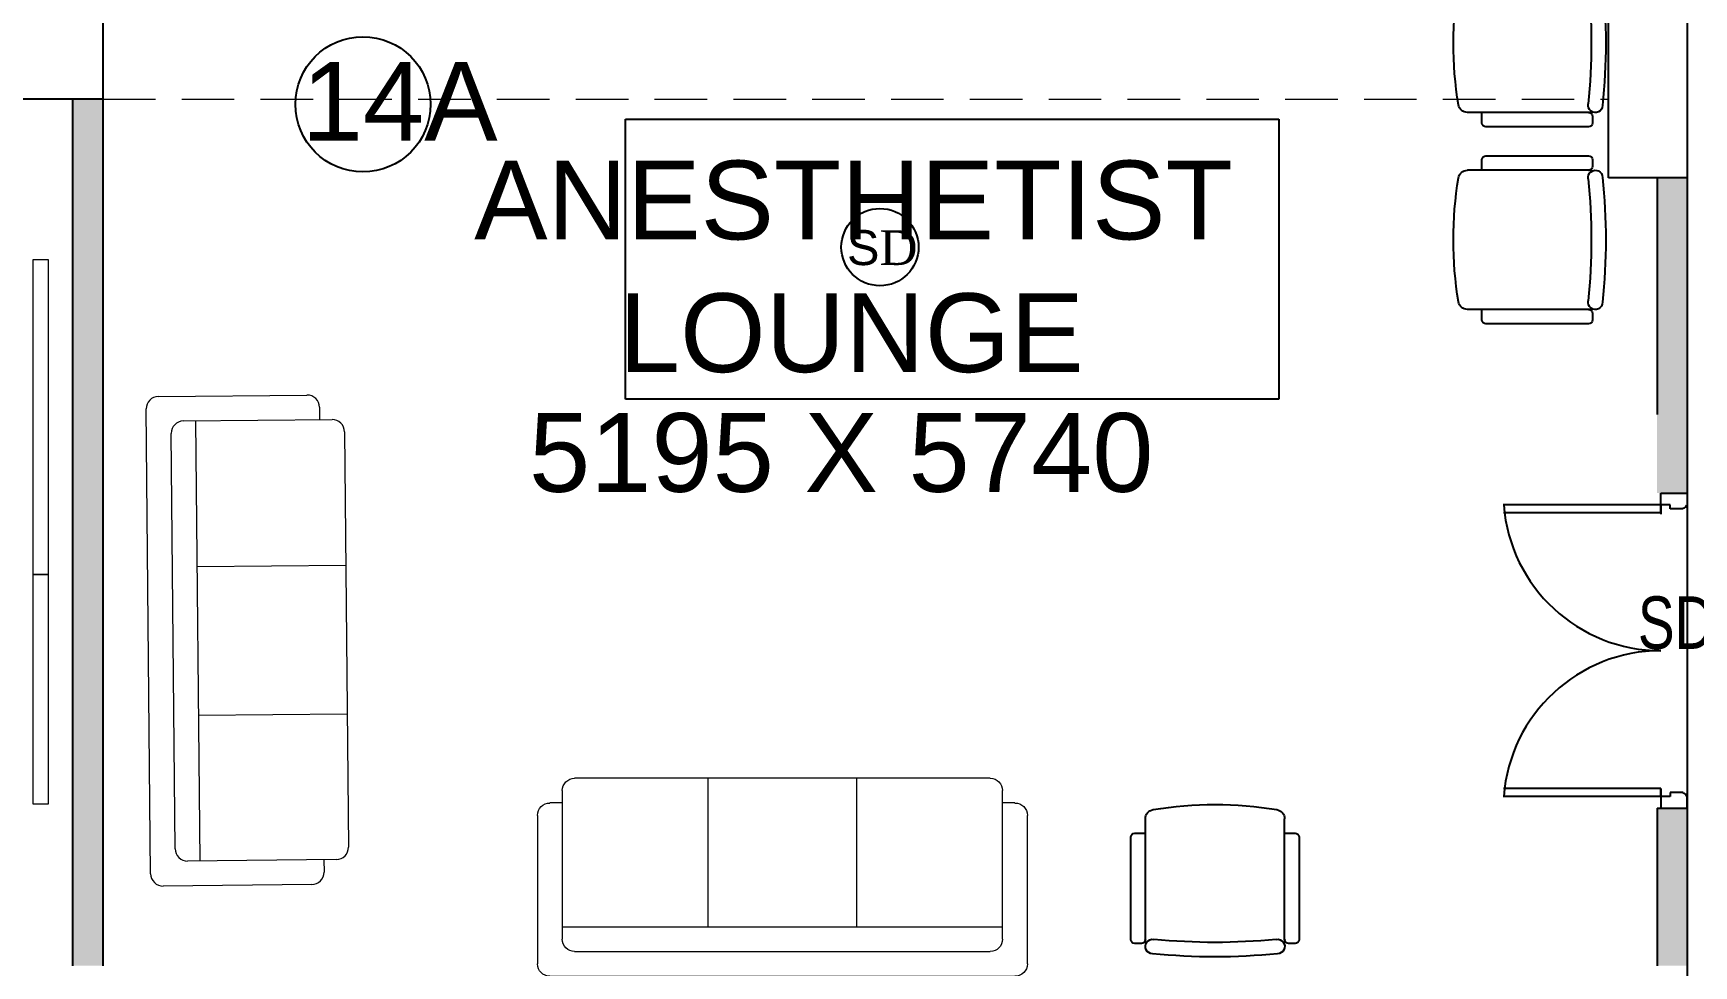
# Model space of a CAD drawing. Extents: x 11369658 to 11598203, y -3946797 to -3787209.
# Drawn here: x 11409837 to 11416157, y -3881436 to -3877885 of the extents above; entities that cross this region are included whole.
import ezdxf

# ---------------------------------------------------------------- set-up
doc = ezdxf.new("R2010")
doc.units = 0
doc.header["$MEASUREMENT"] = 0
doc.linetypes.add('HIDDEN', pattern=[0.375, 0.25, -0.125])
doc.layers.get('0').update_dxf_attribs({"linetype": 'CONTINUOUS'})
for name, color, linetype, lineweight in [('0.0', 8, 'CONTINUOUS', 0), ('FA-BELOW SMOKE DERECTOR', 1, 'CONTINUOUS', 25), ('WALL PANEL', 7, 'CONTINUOUS', 15)]:
    doc.layers.add(name, color=color, linetype=linetype, lineweight=lineweight)
doc.layers.add('BEAM', color=251, linetype='CONTINUOUS')
doc.styles.add('ARIAL', font='arial.ttf', dxfattribs={"width": 0.75})
doc.styles.add('PDF Times New Roman', font='times.ttf')
doc.styles.get("Standard").update_dxf_attribs({"font": 'arial.ttf'})

# ---------------------------------------------------------------- blocks, each defined once
blk = doc.blocks.new('sofa 6')
for p, q in [((-1100, 166.9), (-1100, 834.3)), ((-1044.4, 890), (1044.4, 890)), ((1100, 834.3), (1100, 166.9)), ((-933.1, 778.7), (933.1, 778.7)), ((-988.8, 55.6), (-988.8, 723.1)), ((988.8, 723.1), (988.8, 55.6)), ((-988.8, 667.5), (988.8, 667.5)), ((-333.8, 667.5), (-333.8, 0)), ((333.7, 667.5), (333.7, 0)), ((-988.8, 111.2), (-1044.4, 111.2)), ((1044.4, 111.2), (988.8, 111.2)), ((933.1, 0), (-933.1, 0))]:
    blk.add_line(p, q)
for centre, start, end in [((-1044.4, 834.3), 90, 180), ((1044.4, 834.3), 0, 90), ((-933.1, 723.1), 90, 180), ((933.1, 723.1), 0, 90), ((-1044.4, 166.9), 180, 270), ((1044.4, 166.9), 270, 0), ((-933.1, 55.6), 180, 270), ((933.1, 55.6), 270, 0)]:
    blk.add_arc(centre, 55.6, start, end)
blk = doc.blocks.new('SMOKE DETECTOR')
at = {"layer": 'FA-BELOW SMOKE DERECTOR', "color": 7}
blk.add_circle((931029, -118294), 350, dxfattribs=at)
at = {"layer": 'FA-BELOW SMOKE DERECTOR', "insert": (930730, -118461), "char_height": 316.24, "attachment_point": 7, "style": 'PDF Times New Roman'}
blk.add_mtext('{\\fArial|b0|i0|c0|p34;S}D', dxfattribs=at)

msp = doc.modelspace()

# ---------------------------------------------------------------- hatches: boundary and pattern name
at = {"ltscale": 500}
for points in [[(11410102.5, -3878136.4), (11409987.5, -3878136.4), (11409987.5, -3881436.4), (11410102.5, -3881436.4)], [(11416017.5, -3878436.4), (11416132.5, -3878436.4), (11416132.5, -3879636.4), (11416017.5, -3879636.4)], [(11416017.5, -3880836.4), (11416132.5, -3880836.4), (11416132.5, -3881436.4), (11416017.5, -3881436.4)]]:
    msp.add_hatch(color=8, dxfattribs=at).paths.add_polyline_path(points)

# ---------------------------------------------------------------- linework, layer by layer
at = {"color": 8, "lineweight": 25, "ltscale": 500}
for p, q in [((11416132.5, -3876458.3), (11416132.5, -3882421.4)), ((11415832.5, -3878436.4), (11415832.5, -3877536.4)), ((11410102.5, -3877836.4), (11410102.5, -3878136.4)), ((11410102.5, -3878136.4), (11409202.5, -3878136.4)), ((11416132.5, -3878436.4), (11415832.5, -3878436.4))]:
    msp.add_line(p, q, dxfattribs=at)
at = {"color": 8, "lineweight": 25}
for p, q in [((11409987.5, -3878136.4), (11409987.5, -3881436.4)), ((11410102.5, -3878136.4), (11410102.5, -3881436.4)), ((11412091.1, -3879279), (11412091.1, -3878213)), ((11412091.1, -3878213), (11414578.3, -3878213)), ((11414578.3, -3878213), (11414578.3, -3879279)), ((11415757, -3878187), (11415296.2, -3878187)), ((11415351.4, -3878227), (11415351.4, -3878187)), ((11415772, -3878202), (11415772, -3878227)), ((11415757, -3878242), (11415366.4, -3878242)), ((11415366.4, -3878352), (11415757, -3878352)), ((11415757, -3878407), (11415296.2, -3878407)), ((11415351.4, -3878407), (11415351.4, -3878367)), ((11415772, -3878367), (11415772, -3878392)), ((11416017.5, -3878436.4), (11416017.5, -3879336.4)), ((11416132.5, -3878436.4), (11416132.5, -3879381.4)), ((11415757, -3878937), (11415296.2, -3878937)), ((11415351.4, -3878977), (11415351.4, -3878937)), ((11415757, -3878992), (11415366.4, -3878992)), ((11415772, -3878952), (11415772, -3878977)), ((11414578.3, -3879279), (11412091.1, -3879279)), ((11416032.5, -3879681.4), (11415432.5, -3879681.4)), ((11416032.5, -3879636.4), (11416132.5, -3879636.4)), ((11416032.5, -3879681.4), (11416032.5, -3879636.4)), ((11416032.5, -3879636.4), (11416132.5, -3879636.4)), ((11416067.5, -3879681.4), (11416032.5, -3879681.4)), ((11416032.5, -3879681.4), (11416032.5, -3879716.4)), ((11416032.5, -3879711.4), (11416032.5, -3879681.4)), ((11416067.5, -3879696.4), (11416067.5, -3879681.4)), ((11416132.5, -3879681.4), (11416130, -3879681.4)), ((11416132.5, -3879636.4), (11416132.5, -3879681.4)), ((11416032.5, -3879711.4), (11415433.2, -3879711.4)), ((11416117.5, -3879696.4), (11416067.5, -3879696.4)), ((11416117.5, -3879696.4), (11416117.5, -3879693.9)), ((11416032.5, -3880761.4), (11415433.2, -3880761.4)), ((11416032.5, -3880791.4), (11416032.5, -3880761.4)), ((11416032.5, -3880761.4), (11416032.5, -3880791.4)), ((11416032.5, -3880791.4), (11415432.5, -3880791.4)), ((11416067.5, -3880791.4), (11416032.5, -3880791.4)), ((11416032.5, -3880791.4), (11416032.5, -3880836.4)), ((11416067.5, -3880776.4), (11416067.5, -3880791.4)), ((11416117.5, -3880776.4), (11416067.5, -3880776.4)), ((11416117.5, -3880776.4), (11416117.5, -3880778.9)), ((11416132.5, -3880791.4), (11416130, -3880791.4)), ((11416132.5, -3880791.4), (11416132.5, -3881436.4)), ((11416132.5, -3880836.4), (11416132.5, -3880791.4)), ((11414070.2, -3881336.9), (11414070.2, -3880876.1)), ((11414600.2, -3881336.9), (11414600.2, -3880876.1)), ((11416017.5, -3880836.4), (11416017.5, -3881436.4)), ((11416017.5, -3880836.4), (11416132.5, -3880836.4)), ((11416032.5, -3880836.4), (11416132.5, -3880836.4)), ((11414015.2, -3881336.9), (11414015.2, -3880946.3)), ((11414030.2, -3880931.3), (11414070.2, -3880931.3)), ((11414600.2, -3880931.3), (11414640.2, -3880931.3)), ((11414655.2, -3880946.3), (11414655.2, -3881336.9)), ((11414055.2, -3881351.9), (11414030.2, -3881351.9)), ((11414640.2, -3881351.9), (11414615.2, -3881351.9))]:
    msp.add_line(p, q, dxfattribs=at)
at = {"color": 8, "lineweight": -3, "ltscale": 500}
msp.add_circle((11411092.5, -3878155.9), 257.3, dxfattribs=at)
at = {"color": 8}
for centre, radius, start, end in [((11416032.5, -3879636.4), 600, 184.30122, 270), ((11416117.5, -3879681.4), 12.5, 270, 0), ((11416117.5, -3880791.4), 12.5, 0, 90)]:
    msp.add_arc(centre, radius, start, end, dxfattribs=at)
at = {"color": 8, "extrusion": (0, 0, -1)}
for centre, major_axis, start_param, end_param in [((11416694, -3877922), (10.8, 1451.5), 4.541871, 4.868048), ((11413419.1, -3877922), (413.7, 2311.6), 1.294484, 1.492909), ((11413474.1, -3877922), (-2344.4, 136), 2.9822, 3.185054), ((11415296.2, -3878152), (24.7, 24.7), 2.356194, 3.763902), ((11415782.9, -3878159.8), (21.3, 17.3), 0.681955, 4.012901), ((11415366.4, -3878227), (-10.6, 10.6), 3.926991, 5.497787), ((11415760.6, -3878170.4), (-12, 12), 3.312797, 4.145124), ((11415757, -3878202), (-10.6, 10.6), 0.785398, 2.356194), ((11415757, -3878227), (10.6, 10.6), 0.785398, 2.356194), ((11415366.4, -3878367), (10.6, 10.6), 3.926991, 5.497787), ((11415757, -3878367), (-10.6, 10.6), 0.785398, 2.356194), ((11415296.2, -3878442), (24.7, 24.7), 4.090079, 5.497787), ((11415782.9, -3878434.3), (-21.3, 17.4), -0.873298, 2.457649), ((11415757, -3878392), (10.6, 10.6), 0.785398, 2.356194), ((11415760.6, -3878423.7), (-12, 12), 0.567265, 1.399592), ((11416694, -3878672), (10.8, 1451.5), 4.541871, 4.868048), ((11413419.1, -3878672), (413.7, 2311.6), 1.294484, 1.492909), ((11413474.1, -3878672), (-2344.4, 136), 2.9822, 3.185054), ((11415296.2, -3878902), (24.7, 24.7), 2.356194, 3.763902), ((11415782.9, -3878909.8), (21.3, 17.3), 0.681955, 4.012901), ((11415366.4, -3878977), (-10.6, 10.6), 3.926991, 5.497787), ((11415760.6, -3878920.4), (-12, 12), 3.312797, 4.145124), ((11415757, -3878952), (-10.6, 10.6), 0.785398, 2.356194), ((11415757, -3878977), (10.6, 10.6), 0.785398, 2.356194), ((11414335.2, -3882273.9), (1451.5, -10.8), 4.541871, 4.868048), ((11414105.2, -3880876.1), (24.7, -24.7), 2.356194, 3.763902), ((11414565.2, -3880876.1), (24.7, -24.7), 4.090079, 5.497787), ((11414030.2, -3880946.3), (10.6, 10.6), 3.926991, 5.497787), ((11414640.2, -3880946.3), (10.6, -10.6), 3.926991, 5.497787), ((11414097.5, -3881362.8), (17.3, -21.3), 0.681955, 4.012901), ((11414573, -3881362.8), (17.4, 21.3), -0.873298, 2.457649), ((11414030.2, -3881336.9), (10.6, -10.6), 0.785398, 2.356194), ((11414055.2, -3881336.9), (10.6, 10.6), 0.785398, 2.356194), ((11414086.9, -3881340.5), (12, 12), 3.312797, 4.145124), ((11414335.2, -3879054), (136, 2344.4), 2.9822, 3.185054), ((11414335.2, -3878999), (2311.6, -413.7), 1.294484, 1.492909), ((11414583.6, -3881340.5), (12, 12), 0.567265, 1.399592), ((11414615.2, -3881336.9), (10.6, -10.6), 0.785398, 2.356194), ((11414640.2, -3881336.9), (10.6, 10.6), 0.785398, 2.356194)]:
    msp.add_ellipse(centre, major_axis=major_axis, ratio=1, start_param=start_param, end_param=end_param, dxfattribs=at)
at = {"color": 8}
for centre, major_axis, start_param, end_param in [((11412924.6, -3879486), (10.6, 10.6), 0.785398, 2.356194), ((11413315.1, -3879486), (-10.6, 10.6), 3.926991, 5.497787), ((11416032.5, -3880836.4), (-424.3, 424.3), -0.785398, 0.710538)]:
    msp.add_ellipse(centre, major_axis=major_axis, ratio=1, start_param=start_param, end_param=end_param, dxfattribs=at)
at = {"layer": 'BEAM', "color": 8, "linetype": 'HIDDEN', "lineweight": 18, "ltscale": 800}
msp.add_line((11410102.5, -3878136.4), (11415832.5, -3878136.4), dxfattribs=at)
at = {"layer": 'WALL PANEL', "color": 150, "lineweight": 15}
for points in [[(11409837.5, -3878746.9), (11409894.6, -3878746.9), (11409894.6, -3879946.9), (11409837.5, -3879946.9)], [(11409837.5, -3879946.9), (11409894.6, -3879946.9), (11409894.6, -3880821.4), (11409837.5, -3880821.4)]]:
    msp.add_lwpolyline(points, close=True, dxfattribs=at)

# ---------------------------------------------------------------- block references
at = {"layer": '0.0', "yscale": 0.8474645360422393, "zscale": 0.8474645360422393}
for p, xscale, rotation in [((11411029.9, -3880193.6), 0.8474645360422393, 90.55601151778514), ((11412688.9, -3880722.1), -0.8474645360422393, 180)]:
    msp.add_blockref('sofa 6', p, dxfattribs=dict(at, xscale=xscale, rotation=rotation))
at = {"layer": 'FA-BELOW SMOKE DERECTOR', "color": 6, "xscale": 0.4201363174152561, "yscale": 0.4201363174152561, "zscale": 0.4201363174152561}
msp.add_blockref('SMOKE DETECTOR', (11021901, -3829000.2), dxfattribs=at)

# ---------------------------------------------------------------- texts
at = {"color": 8, "lineweight": 20}
for s, p in [('14A', (11410859.4, -3878294.2)), ('ANESTHETIST', (11411515.7, -3878670.3)), ('LOUNGE', (11412066.2, -3879175.6)), ('5195 X 5740', (11411724.2, -3879631.5))]:
    msp.add_text(s, height=300, dxfattribs=at).set_placement(p)
at = {"color": 8, "lineweight": 20, "style": 'ARIAL', "width": 0.75}
msp.add_text('SD3', height=200, dxfattribs=at).set_placement((11415944.7, -3880229.6))

doc.saveas('drawing.dxf')
